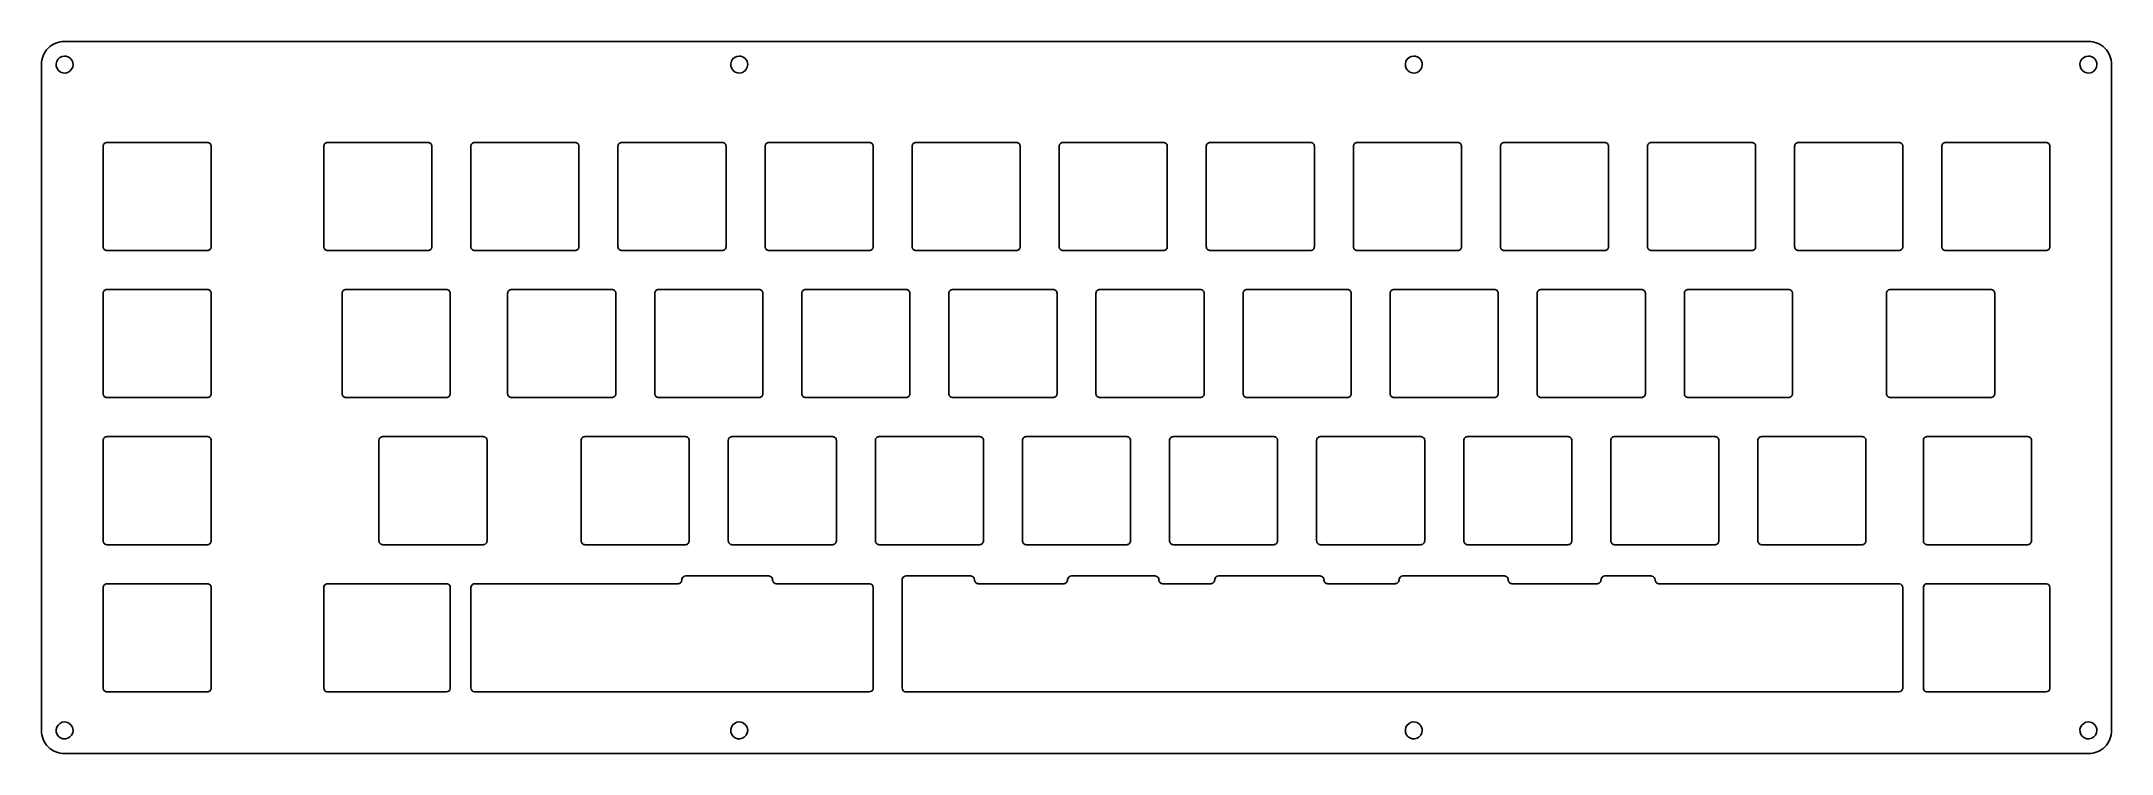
# Model space of a CAD drawing. Extents: x 0 to 760, y -262 to 0.
import ezdxf

# ---------------------------------------------------------------- set-up
doc = ezdxf.new("R2010")
doc.units = 0
doc.layers.get('0').update_dxf_attribs({"linetype": 'CONTINUOUS'})

msp = doc.modelspace()

# ---------------------------------------------------------------- linework, layer by layer
at = {"color": 7}
for points in [[(8.787402, -0.282475), (751.818898, -0.282475)], [(0.283465, -253.217908), (0.283465, -8.786412)], [(760.322835, -8.786412), (760.322835, -253.217908)], [(61.228346, -37.35964), (24.377953, -37.35964)], [(142.228346, -37.35964), (105.377953, -37.35964)], [(196.228346, -37.35964), (159.377953, -37.35964)], [(250.228346, -37.35964), (213.377953, -37.35964)], [(304.228346, -37.35964), (267.377953, -37.35964)], [(358.228346, -37.35964), (321.377953, -37.35964)], [(412.228346, -37.35964), (375.377953, -37.35964)], [(466.228346, -37.35964), (429.377953, -37.35964)], [(520.228346, -37.35964), (483.377953, -37.35964)], [(574.228346, -37.35964), (537.377953, -37.35964)], [(628.228346, -37.35964), (591.377953, -37.35964)], [(682.228346, -37.35964), (645.377953, -37.35964)], [(736.228346, -37.35964), (699.377953, -37.35964)], [(22.96063, -38.776963), (22.96063, -75.627356)], [(62.645669, -75.627356), (62.645669, -38.776963)], [(103.96063, -38.776963), (103.96063, -75.627356)], [(143.645669, -75.627356), (143.645669, -38.776963)], [(157.96063, -38.776963), (157.96063, -75.627356)], [(197.645669, -75.627356), (197.645669, -38.776963)], [(211.96063, -38.776963), (211.96063, -75.627356)], [(251.645669, -75.627356), (251.645669, -38.776963)], [(265.96063, -38.776963), (265.96063, -75.627356)], [(305.645669, -75.627356), (305.645669, -38.776963)], [(319.96063, -38.776963), (319.96063, -75.627356)], [(359.645669, -75.627356), (359.645669, -38.776963)], [(373.96063, -38.776963), (373.96063, -75.627356)], [(413.645669, -75.627356), (413.645669, -38.776963)], [(427.96063, -38.776963), (427.96063, -75.627356)], [(467.645669, -75.627356), (467.645669, -38.776963)], [(481.96063, -38.776963), (481.96063, -75.627356)], [(521.645669, -75.627356), (521.645669, -38.776963)], [(535.96063, -38.776963), (535.96063, -75.627356)], [(575.645669, -75.627356), (575.645669, -38.776963)], [(589.96063, -38.776963), (589.96063, -75.627356)], [(629.645669, -75.627356), (629.645669, -38.776963)], [(643.96063, -38.776963), (643.96063, -75.627356)], [(683.645669, -75.627356), (683.645669, -38.776963)], [(697.96063, -38.776963), (697.96063, -75.627356)], [(737.645669, -75.627356), (737.645669, -38.776963)], [(24.377953, -77.044679), (61.228346, -77.044679)], [(105.377953, -77.044679), (142.228346, -77.044679)], [(159.377953, -77.044679), (196.228346, -77.044679)], [(213.377953, -77.044679), (250.228346, -77.044679)], [(267.377953, -77.044679), (304.228346, -77.044679)], [(321.377953, -77.044679), (358.228346, -77.044679)], [(375.377953, -77.044679), (412.228346, -77.044679)], [(429.377953, -77.044679), (466.228346, -77.044679)], [(483.377953, -77.044679), (520.228346, -77.044679)], [(537.377953, -77.044679), (574.228346, -77.044679)], [(591.377953, -77.044679), (628.228346, -77.044679)], [(645.377953, -77.044679), (682.228346, -77.044679)], [(699.377953, -77.044679), (736.228346, -77.044679)], [(22.96063, -92.776963), (22.96063, -129.627356)], [(61.228346, -91.35964), (24.377953, -91.35964)], [(62.645669, -129.627356), (62.645669, -92.776963)], [(110.71063, -92.776963), (110.71063, -129.627356)], [(148.978346, -91.35964), (112.127953, -91.35964)], [(150.395669, -129.627356), (150.395669, -92.776963)], [(171.46063, -92.776963), (171.46063, -129.627356)], [(209.728346, -91.35964), (172.877953, -91.35964)], [(211.145669, -129.627356), (211.145669, -92.776963)], [(225.46063, -92.776963), (225.46063, -129.627356)], [(263.728346, -91.35964), (226.877953, -91.35964)], [(265.145669, -129.627356), (265.145669, -92.776963)], [(279.46063, -92.776963), (279.46063, -129.627356)], [(317.728346, -91.35964), (280.877953, -91.35964)], [(319.145669, -129.627356), (319.145669, -92.776963)], [(333.46063, -92.776963), (333.46063, -129.627356)], [(371.728346, -91.35964), (334.877953, -91.35964)], [(373.145669, -129.627356), (373.145669, -92.776963)], [(387.46063, -92.776963), (387.46063, -129.627356)], [(425.728346, -91.35964), (388.877953, -91.35964)], [(427.145669, -129.627356), (427.145669, -92.776963)], [(441.46063, -92.776963), (441.46063, -129.627356)], [(479.728346, -91.35964), (442.877953, -91.35964)], [(481.145669, -129.627356), (481.145669, -92.776963)], [(495.46063, -92.776963), (495.46063, -129.627356)], [(533.728346, -91.35964), (496.877953, -91.35964)], [(535.145669, -129.627356), (535.145669, -92.776963)], [(549.46063, -92.776963), (549.46063, -129.627356)], [(587.728346, -91.35964), (550.877953, -91.35964)], [(589.145669, -129.627356), (589.145669, -92.776963)], [(603.46063, -92.776963), (603.46063, -129.627356)], [(641.728346, -91.35964), (604.877953, -91.35964)], [(643.145669, -129.627356), (643.145669, -92.776963)], [(677.71063, -92.776963), (677.71063, -129.627356)], [(715.978346, -91.35964), (679.127953, -91.35964)], [(717.395669, -129.627356), (717.395669, -92.776963)], [(24.377953, -131.044679), (61.228346, -131.044679)], [(112.127953, -131.044679), (148.978346, -131.044679)], [(172.877953, -131.044679), (209.728346, -131.044679)], [(226.877953, -131.044679), (263.728346, -131.044679)], [(280.877953, -131.044679), (317.728346, -131.044679)], [(334.877953, -131.044679), (371.728346, -131.044679)], [(388.877953, -131.044679), (425.728346, -131.044679)], [(442.877953, -131.044679), (479.728346, -131.044679)], [(496.877953, -131.044679), (533.728346, -131.044679)], [(550.877953, -131.044679), (587.728346, -131.044679)], [(604.877953, -131.044679), (641.728346, -131.044679)], [(679.127953, -131.044679), (715.978346, -131.044679)], [(22.96063, -146.776963), (22.96063, -183.627356)], [(61.228346, -145.35964), (24.377953, -145.35964)], [(62.645669, -183.627356), (62.645669, -146.776963)], [(124.21063, -146.776963), (124.21063, -183.627356)], [(162.478346, -145.35964), (125.627953, -145.35964)], [(163.895669, -183.627356), (163.895669, -146.776963)], [(198.46063, -146.776963), (198.46063, -183.627356)], [(236.728346, -145.35964), (199.877953, -145.35964)], [(238.145669, -183.627356), (238.145669, -146.776963)], [(252.46063, -146.776963), (252.46063, -183.627356)], [(290.728346, -145.35964), (253.877953, -145.35964)], [(292.145669, -183.627356), (292.145669, -146.776963)], [(306.46063, -146.776963), (306.46063, -183.627356)], [(344.728346, -145.35964), (307.877953, -145.35964)], [(346.145669, -183.627356), (346.145669, -146.776963)], [(360.46063, -146.776963), (360.46063, -183.627356)], [(398.728346, -145.35964), (361.877953, -145.35964)], [(400.145669, -183.627356), (400.145669, -146.776963)], [(414.46063, -146.776963), (414.46063, -183.627356)], [(452.728346, -145.35964), (415.877953, -145.35964)], [(454.145669, -183.627356), (454.145669, -146.776963)], [(468.46063, -146.776963), (468.46063, -183.627356)], [(506.728346, -145.35964), (469.877953, -145.35964)], [(508.145669, -183.627356), (508.145669, -146.776963)], [(522.46063, -146.776963), (522.46063, -183.627356)], [(560.728346, -145.35964), (523.877953, -145.35964)], [(562.145669, -183.627356), (562.145669, -146.776963)], [(576.46063, -146.776963), (576.46063, -183.627356)], [(614.728346, -145.35964), (577.877953, -145.35964)], [(616.145669, -183.627356), (616.145669, -146.776963)], [(630.46063, -146.776963), (630.46063, -183.627356)], [(668.728346, -145.35964), (631.877953, -145.35964)], [(670.145669, -183.627356), (670.145669, -146.776963)], [(691.21063, -146.776963), (691.21063, -183.627356)], [(729.478346, -145.35964), (692.627953, -145.35964)], [(730.895669, -183.627356), (730.895669, -146.776963)], [(24.377953, -185.044679), (61.228346, -185.044679)], [(125.627953, -185.044679), (162.478346, -185.044679)], [(199.877953, -185.044679), (236.728346, -185.044679)], [(253.877953, -185.044679), (290.728346, -185.044679)], [(307.877953, -185.044679), (344.728346, -185.044679)], [(361.877953, -185.044679), (398.728346, -185.044679)], [(415.877953, -185.044679), (452.728346, -185.044679)], [(469.877953, -185.044679), (506.728346, -185.044679)], [(523.877953, -185.044679), (560.728346, -185.044679)], [(577.877953, -185.044679), (614.728346, -185.044679)], [(631.877953, -185.044679), (668.728346, -185.044679)], [(692.627953, -185.044679), (729.478346, -185.044679)], [(235.564098, -197.263913), (235.420098, -197.681513)], [(235.808898, -196.939913), (235.564098, -197.263913)], [(235.960098, -196.803113), (235.808898, -196.939913)], [(236.327298, -196.608713), (235.960098, -196.803113)], [(236.816898, -196.522313), (236.327298, -196.608713)], [(267.301709, -196.522313), (236.816898, -196.522313)], [(267.553709, -196.543913), (267.301709, -196.522313)], [(267.978509, -196.687913), (267.553709, -196.543913)], [(268.302509, -196.939913), (267.978509, -196.687913)], [(268.432109, -197.083913), (268.302509, -196.939913)], [(268.633709, -197.451113), (268.432109, -197.083913)], [(268.720109, -197.940713), (268.633709, -197.451113)], [(316.456123, -197.263913), (316.312123, -197.681513)], [(316.700923, -196.939913), (316.456123, -197.263913)], [(316.852123, -196.803113), (316.700923, -196.939913)], [(317.219323, -196.608713), (316.852123, -196.803113)], [(317.708923, -196.522313), (317.219323, -196.608713)], [(341.461732, -196.522313), (317.708923, -196.522313)], [(341.713732, -196.543913), (341.461732, -196.522313)], [(342.138532, -196.687913), (341.713732, -196.543913)], [(342.462532, -196.939913), (342.138532, -196.687913)], [(342.592132, -197.083913), (342.462532, -196.939913)], [(342.793732, -197.451113), (342.592132, -197.083913)], [(342.880132, -197.940713), (342.793732, -197.451113)], [(377.209743, -197.263913), (377.058543, -197.681513)], [(377.454543, -196.939913), (377.209743, -197.263913)], [(377.605743, -196.803113), (377.454543, -196.939913)], [(377.972943, -196.608713), (377.605743, -196.803113)], [(378.455343, -196.522313), (377.972943, -196.608713)], [(409.141752, -196.522313), (378.455343, -196.522313)], [(409.393752, -196.543913), (409.141752, -196.522313)], [(409.818552, -196.687913), (409.393752, -196.543913)], [(410.142552, -196.939913), (409.818552, -196.687913)], [(410.272152, -197.083913), (410.142552, -196.939913)], [(410.473752, -197.451113), (410.272152, -197.083913)], [(410.560152, -197.940713), (410.473752, -197.451113)], [(431.209757, -197.263913), (431.058557, -197.681513)], [(431.454557, -196.939913), (431.209757, -197.263913)], [(431.605757, -196.803113), (431.454557, -196.939913)], [(431.97296, -196.608713), (431.605757, -196.803113)], [(432.45536, -196.522313), (431.97296, -196.608713)], [(469.715372, -196.522313), (432.45536, -196.522313)], [(469.967372, -196.543913), (469.715372, -196.522313)], [(470.384972, -196.687913), (469.967372, -196.543913)], [(470.716172, -196.939913), (470.384972, -196.687913)], [(470.845772, -197.083913), (470.716172, -196.939913)], [(471.047372, -197.451113), (470.845772, -197.083913)], [(471.133772, -197.940713), (471.047372, -197.451113)], [(498.88978, -197.263913), (498.73858, -197.681513)], [(499.13458, -196.939913), (498.88978, -197.263913)], [(499.28578, -196.803113), (499.13458, -196.939913)], [(499.65298, -196.608713), (499.28578, -196.803113)], [(500.13538, -196.522313), (499.65298, -196.608713)], [(537.395391, -196.522313), (500.13538, -196.522313)], [(537.647391, -196.543913), (537.395391, -196.522313)], [(538.064991, -196.687913), (537.647391, -196.543913)], [(538.396191, -196.939913), (538.064991, -196.687913)], [(538.525791, -197.083913), (538.396191, -196.939913)], [(538.727391, -197.451113), (538.525791, -197.083913)], [(538.813791, -197.940713), (538.727391, -197.451113)], [(573.049803, -197.263913), (572.898603, -197.681513)], [(573.294603, -196.939913), (573.049803, -197.263913)], [(573.445803, -196.803113), (573.294603, -196.939913)], [(573.813003, -196.608713), (573.445803, -196.803113)], [(574.295403, -196.522313), (573.813003, -196.608713)], [(591.301809, -196.522313), (574.295403, -196.522313)], [(591.553809, -196.543913), (591.301809, -196.522313)], [(591.978609, -196.687913), (591.553809, -196.543913)], [(592.302609, -196.939913), (591.978609, -196.687913)], [(592.432209, -197.083913), (592.302609, -196.939913)], [(592.633809, -197.451113), (592.432209, -197.083913)], [(592.720209, -197.940713), (592.633809, -197.451113)], [(22.96063, -200.776963), (22.96063, -237.627356)], [(61.228346, -199.35964), (24.377953, -199.35964)], [(62.645669, -237.627356), (62.645669, -200.776963)], [(103.976858, -200.518316), (103.955258, -200.770316)], [(103.955258, -200.770316), (103.955258, -237.627127)], [(104.128058, -200.100713), (103.976858, -200.518316)], [(104.372858, -199.769513), (104.128058, -200.100713)], [(104.524058, -199.639913), (104.372858, -199.769513)], [(104.891258, -199.438313), (104.524058, -199.639913)], [(105.373658, -199.359113), (104.891258, -199.438313)], [(148.976872, -199.359113), (105.373658, -199.359113)], [(149.221672, -199.380713), (148.976872, -199.359113)], [(149.646472, -199.524713), (149.221672, -199.380713)], [(149.977672, -199.769513), (149.646472, -199.524713)], [(150.107272, -199.920713), (149.977672, -199.769513)], [(150.308872, -200.287916), (150.107272, -199.920713)], [(150.395272, -200.770316), (150.308872, -200.287916)], [(150.395272, -237.627127), (150.395272, -200.770316)], [(157.976875, -200.518316), (157.955275, -200.770316)], [(157.955275, -200.770316), (157.955275, -237.627127)], [(158.128075, -200.100713), (157.976875, -200.518316)], [(158.372875, -199.769513), (158.128075, -200.100713)], [(158.524075, -199.639913), (158.372875, -199.769513)], [(158.891275, -199.438313), (158.524075, -199.639913)], [(159.373675, -199.359113), (158.891275, -199.438313)], [(233.981175, -199.359113), (159.373675, -199.359113)], [(235.420098, -197.681513), (235.398498, -197.940713)], [(304.223321, -199.359113), (270.137432, -199.359113)], [(304.475321, -199.380713), (304.223321, -199.359113)], [(304.900121, -199.524713), (304.475321, -199.380713)], [(305.224121, -199.769513), (304.900121, -199.524713)], [(305.353721, -199.920713), (305.224121, -199.769513)], [(305.555321, -200.287916), (305.353721, -199.920713)], [(305.641721, -200.770316), (305.555321, -200.287916)], [(305.641721, -237.627127), (305.641721, -200.770316)], [(316.312123, -197.681513), (316.290523, -197.940713)], [(316.290523, -197.940713), (316.290523, -237.627127)], [(375.61962, -199.359113), (344.297455, -199.359113)], [(377.058543, -197.681513), (377.036943, -197.940713)], [(429.619635, -199.359113), (411.977475, -199.359113)], [(431.058557, -197.681513), (431.036957, -197.940713)], [(497.299657, -199.359113), (472.551094, -199.359113)], [(498.73858, -197.681513), (498.71698, -197.940713)], [(571.45968, -199.359113), (540.231114, -199.359113)], [(572.898603, -197.681513), (572.877003, -197.940713)], [(682.223437, -199.359113), (594.137531, -199.359113)], [(682.475437, -199.380713), (682.223437, -199.359113)], [(682.900237, -199.524713), (682.475437, -199.380713)], [(683.224237, -199.769513), (682.900237, -199.524713)], [(683.353837, -199.920713), (683.224237, -199.769513)], [(683.555437, -200.287916), (683.353837, -199.920713)], [(683.641837, -200.770316), (683.555437, -200.287916)], [(683.641837, -237.627127), (683.641837, -200.770316)], [(691.23064, -200.518316), (691.20904, -200.770316)], [(691.20904, -200.770316), (691.20904, -237.627127)], [(691.37464, -200.100713), (691.23064, -200.518316)], [(691.61944, -199.769513), (691.37464, -200.100713)], [(691.77064, -199.639913), (691.61944, -199.769513)], [(692.14504, -199.438313), (691.77064, -199.639913)], [(692.62744, -199.359113), (692.14504, -199.438313)], [(736.223451, -199.359113), (692.62744, -199.359113)], [(736.475451, -199.380713), (736.223451, -199.359113)], [(736.900254, -199.524713), (736.475451, -199.380713)], [(737.224254, -199.769513), (736.900254, -199.524713)], [(737.353854, -199.920713), (737.224254, -199.769513)], [(737.555454, -200.287916), (737.353854, -199.920713)], [(737.641854, -200.770316), (737.555454, -200.287916)], [(737.641854, -237.627127), (737.641854, -200.770316)], [(24.377953, -239.044679), (61.228346, -239.044679)], [(103.955258, -237.627127), (104.048858, -238.116727)], [(104.048858, -238.116727), (104.250458, -238.483927)], [(104.250458, -238.483927), (104.372858, -238.627927)], [(104.372858, -238.627927), (104.696858, -238.872727)], [(104.696858, -238.872727), (105.121658, -239.016727)], [(105.121658, -239.016727), (105.373658, -239.038327)], [(105.373658, -239.038327), (148.976872, -239.038327)], [(148.976872, -239.038327), (149.459272, -238.959127)], [(149.459272, -238.959127), (149.826472, -238.757527)], [(149.826472, -238.757527), (149.977672, -238.627927)], [(149.977672, -238.627927), (150.222472, -238.303927)], [(150.222472, -238.303927), (150.366472, -237.879127)], [(150.366472, -237.879127), (150.395272, -237.627127)], [(157.955275, -237.627127), (158.048875, -238.116727)], [(158.048875, -238.116727), (158.250475, -238.483927)], [(158.250475, -238.483927), (158.372875, -238.627927)], [(158.372875, -238.627927), (158.696875, -238.872727)], [(158.696875, -238.872727), (159.121675, -239.016727)], [(159.121675, -239.016727), (159.373675, -239.038327)], [(159.373675, -239.038327), (304.223321, -239.038327)], [(304.223321, -239.038327), (304.705721, -238.959127)], [(304.705721, -238.959127), (305.080121, -238.757527)], [(305.080121, -238.757527), (305.224121, -238.627927)], [(305.224121, -238.627927), (305.468921, -238.303927)], [(305.468921, -238.303927), (305.620121, -237.879127)], [(305.620121, -237.879127), (305.641721, -237.627127)], [(316.290523, -237.627127), (316.376923, -238.116727)], [(316.376923, -238.116727), (316.578523, -238.483927)], [(316.578523, -238.483927), (316.700923, -238.627927)], [(316.700923, -238.627927), (317.032123, -238.872727)], [(317.032123, -238.872727), (317.449723, -239.016727)], [(317.449723, -239.016727), (317.708923, -239.038327)], [(317.708923, -239.038327), (682.223437, -239.038327)], [(682.223437, -239.038327), (682.705837, -238.959127)], [(682.705837, -238.959127), (683.080237, -238.757527)], [(683.080237, -238.757527), (683.224237, -238.627927)], [(683.224237, -238.627927), (683.469037, -238.303927)], [(683.469037, -238.303927), (683.620237, -237.879127)], [(683.620237, -237.879127), (683.641837, -237.627127)], [(691.20904, -237.627127), (691.29544, -238.116727)], [(691.29544, -238.116727), (691.49704, -238.483927)], [(691.49704, -238.483927), (691.61944, -238.627927)], [(691.61944, -238.627927), (691.95064, -238.872727)], [(691.95064, -238.872727), (692.36824, -239.016727)], [(692.36824, -239.016727), (692.62744, -239.038327)], [(692.62744, -239.038327), (736.223451, -239.038327)], [(736.223451, -239.038327), (736.705854, -238.959127)], [(736.705854, -238.959127), (737.080254, -238.757527)], [(737.080254, -238.757527), (737.224254, -238.627927)], [(737.224254, -238.627927), (737.469054, -238.303927)], [(737.469054, -238.303927), (737.620254, -237.879127)], [(737.620254, -237.879127), (737.641854, -237.627127)], [(751.818898, -261.721845), (8.787402, -261.721845)]]:
    msp.add_lwpolyline(points, dxfattribs=at)
for points in [[(8.787402, -5.668301)], [(256.464567, -5.668301)], [(504.141732, -5.668301)], [(751.818898, -5.668301)], [(8.787402, -250.099797)], [(256.464567, -250.099797)], [(504.141732, -250.099797)], [(751.818898, -250.099797)]]:
    msp.add_lwpolyline(points, close=True, dxfattribs=at)
for points in [[(2.77421, -2.77322), (1.179413, -4.368018), (0.283465, -6.531027), (0.283465, -8.786412)], [(8.787402, -0.282475), (6.532017, -0.282475), (4.369008, -1.178423), (2.77421, -2.77322)], [(5.906643, -7.593162), (5.424019, -8.75832), (5.690791, -10.099475), (6.582565, -10.991248)], [(8.787402, -5.668301), (7.526244, -5.668301), (6.389268, -6.428005), (5.906643, -7.593162)], [(10.992238, -6.581575), (10.407479, -5.996816), (9.614376, -5.668301), (8.787402, -5.668301)], [(11.905512, -8.786412), (11.905512, -7.959437), (11.576998, -7.166334), (10.992238, -6.581575)], [(253.583809, -7.593162), (253.101184, -8.75832), (253.367957, -10.099475), (254.25973, -10.991248)], [(256.464567, -5.668301), (255.203409, -5.668301), (254.066433, -6.428005), (253.583809, -7.593162)], [(258.669404, -6.581575), (258.084645, -5.996816), (257.291541, -5.668301), (256.464567, -5.668301)], [(259.582677, -8.786412), (259.582677, -7.959437), (259.254163, -7.166334), (258.669404, -6.581575)], [(501.260974, -7.593162), (500.77835, -8.75832), (501.045122, -10.099475), (501.936895, -10.991248)], [(504.141732, -5.668301), (502.880574, -5.668301), (501.743598, -6.428005), (501.260974, -7.593162)], [(507.259843, -8.786412), (507.259843, -7.064327), (505.863817, -5.668301), (504.141732, -5.668301)], [(748.938139, -7.593162), (748.455515, -8.75832), (748.722287, -10.099475), (749.614061, -10.991248)], [(751.818898, -5.668301), (750.55774, -5.668301), (749.420764, -6.428005), (748.938139, -7.593162)], [(757.832089, -2.77322), (756.237292, -1.178423), (754.074282, -0.282475), (751.818898, -0.282475)], [(754.937008, -8.786412), (754.937008, -7.064327), (753.540982, -5.668301), (751.818898, -5.668301)], [(760.322835, -8.786412), (760.322835, -6.531027), (759.426887, -4.368018), (757.832089, -2.77322)], [(6.582565, -10.991248), (7.474338, -11.883022), (8.815493, -12.149794), (9.980651, -11.66717)], [(9.980651, -11.66717), (11.145809, -11.184546), (11.905512, -10.047569), (11.905512, -8.786412)], [(254.25973, -10.991248), (255.151503, -11.883022), (256.492658, -12.149794), (257.657816, -11.66717)], [(257.657816, -11.66717), (258.822974, -11.184546), (259.582677, -10.047569), (259.582677, -8.786412)], [(501.936895, -10.991248), (502.828669, -11.883022), (504.169823, -12.149794), (505.334981, -11.66717)], [(505.334981, -11.66717), (506.500139, -11.184546), (507.259843, -10.047569), (507.259843, -8.786412)], [(749.614061, -10.991248), (750.505834, -11.883022), (751.846989, -12.149794), (753.012147, -11.66717)], [(753.012147, -11.66717), (754.177305, -11.184546), (754.937008, -10.047569), (754.937008, -8.786412)], [(23.375754, -37.774764), (23.109955, -38.040564), (22.96063, -38.401065), (22.96063, -38.776963)], [(24.377953, -37.35964), (24.002055, -37.35964), (23.641554, -37.508965), (23.375754, -37.774764)], [(62.230545, -37.774764), (61.964745, -37.508965), (61.604244, -37.35964), (61.228346, -37.35964)], [(62.645669, -38.776963), (62.645669, -38.401065), (62.496345, -38.040564), (62.230545, -37.774764)], [(104.375754, -37.774764), (104.109955, -38.040564), (103.96063, -38.401065), (103.96063, -38.776963)], [(105.377953, -37.35964), (105.002055, -37.35964), (104.641554, -37.508965), (104.375754, -37.774764)], [(143.230545, -37.774764), (142.964745, -37.508965), (142.604244, -37.35964), (142.228346, -37.35964)], [(143.645669, -38.776963), (143.645669, -38.401065), (143.496345, -38.040564), (143.230545, -37.774764)], [(158.375754, -37.774764), (158.109955, -38.040564), (157.96063, -38.401065), (157.96063, -38.776963)], [(159.377953, -37.35964), (159.002055, -37.35964), (158.641554, -37.508965), (158.375754, -37.774764)], [(197.230545, -37.774764), (196.964745, -37.508965), (196.604244, -37.35964), (196.228346, -37.35964)], [(197.645669, -38.776963), (197.645669, -38.401065), (197.496345, -38.040564), (197.230545, -37.774764)], [(212.375754, -37.774764), (212.109955, -38.040564), (211.96063, -38.401065), (211.96063, -38.776963)], [(213.377953, -37.35964), (213.002055, -37.35964), (212.641554, -37.508965), (212.375754, -37.774764)], [(251.230545, -37.774764), (250.964745, -37.508965), (250.604244, -37.35964), (250.228346, -37.35964)], [(251.645669, -38.776963), (251.645669, -38.401065), (251.496345, -38.040564), (251.230545, -37.774764)], [(266.375754, -37.774764), (266.109955, -38.040564), (265.96063, -38.401065), (265.96063, -38.776963)], [(267.377953, -37.35964), (267.002055, -37.35964), (266.641554, -37.508965), (266.375754, -37.774764)], [(305.230545, -37.774764), (304.964745, -37.508965), (304.604244, -37.35964), (304.228346, -37.35964)], [(305.645669, -38.776963), (305.645669, -38.401065), (305.496345, -38.040564), (305.230545, -37.774764)], [(320.375754, -37.774764), (320.109955, -38.040564), (319.96063, -38.401065), (319.96063, -38.776963)], [(321.377953, -37.35964), (321.002055, -37.35964), (320.641554, -37.508965), (320.375754, -37.774764)], [(359.230545, -37.774764), (358.964745, -37.508965), (358.604244, -37.35964), (358.228346, -37.35964)], [(359.645669, -38.776963), (359.645669, -38.401065), (359.496345, -38.040564), (359.230545, -37.774764)], [(374.375754, -37.774764), (374.109955, -38.040564), (373.96063, -38.401065), (373.96063, -38.776963)], [(375.377953, -37.35964), (375.002055, -37.35964), (374.641554, -37.508965), (374.375754, -37.774764)], [(413.230545, -37.774764), (412.964745, -37.508965), (412.604244, -37.35964), (412.228346, -37.35964)], [(413.645669, -38.776963), (413.645669, -38.401065), (413.496345, -38.040564), (413.230545, -37.774764)], [(428.375754, -37.774764), (428.109955, -38.040564), (427.96063, -38.401065), (427.96063, -38.776963)], [(429.377953, -37.35964), (429.002055, -37.35964), (428.641554, -37.508965), (428.375754, -37.774764)], [(467.230545, -37.774764), (466.964745, -37.508965), (466.604244, -37.35964), (466.228346, -37.35964)], [(467.645669, -38.776963), (467.645669, -38.401065), (467.496345, -38.040564), (467.230545, -37.774764)], [(482.375754, -37.774764), (482.109955, -38.040564), (481.96063, -38.401065), (481.96063, -38.776963)], [(483.377953, -37.35964), (483.002055, -37.35964), (482.641554, -37.508965), (482.375754, -37.774764)], [(521.230545, -37.774764), (520.964745, -37.508965), (520.604244, -37.35964), (520.228346, -37.35964)], [(521.645669, -38.776963), (521.645669, -38.401065), (521.496345, -38.040564), (521.230545, -37.774764)], [(536.375754, -37.774764), (536.109955, -38.040564), (535.96063, -38.401065), (535.96063, -38.776963)], [(537.377953, -37.35964), (537.002055, -37.35964), (536.641554, -37.508965), (536.375754, -37.774764)], [(575.230545, -37.774764), (574.964745, -37.508965), (574.604244, -37.35964), (574.228346, -37.35964)], [(575.645669, -38.776963), (575.645669, -38.401065), (575.496345, -38.040564), (575.230545, -37.774764)], [(590.375754, -37.774764), (590.109955, -38.040564), (589.96063, -38.401065), (589.96063, -38.776963)], [(591.377953, -37.35964), (591.002055, -37.35964), (590.641554, -37.508965), (590.375754, -37.774764)], [(629.230545, -37.774764), (628.964745, -37.508965), (628.604244, -37.35964), (628.228346, -37.35964)], [(629.645669, -38.776963), (629.645669, -38.401065), (629.496345, -38.040564), (629.230545, -37.774764)], [(644.375754, -37.774764), (644.109955, -38.040564), (643.96063, -38.401065), (643.96063, -38.776963)], [(645.377953, -37.35964), (645.002055, -37.35964), (644.641554, -37.508965), (644.375754, -37.774764)], [(683.230545, -37.774764), (682.964745, -37.508965), (682.604244, -37.35964), (682.228346, -37.35964)], [(683.645669, -38.776963), (683.645669, -38.401065), (683.496345, -38.040564), (683.230545, -37.774764)], [(698.375754, -37.774764), (698.109955, -38.040564), (697.96063, -38.401065), (697.96063, -38.776963)], [(699.377953, -37.35964), (699.002055, -37.35964), (698.641554, -37.508965), (698.375754, -37.774764)], [(737.230545, -37.774764), (736.964745, -37.508965), (736.604244, -37.35964), (736.228346, -37.35964)], [(737.645669, -38.776963), (737.645669, -38.401065), (737.496345, -38.040564), (737.230545, -37.774764)], [(22.96063, -75.627356), (22.96063, -76.003254), (23.109955, -76.363755), (23.375754, -76.629555)], [(62.230545, -76.629555), (62.496345, -76.363755), (62.645669, -76.003254), (62.645669, -75.627356)], [(103.96063, -75.627356), (103.96063, -76.003254), (104.109955, -76.363755), (104.375754, -76.629555)], [(143.230545, -76.629555), (143.496345, -76.363755), (143.645669, -76.003254), (143.645669, -75.627356)], [(157.96063, -75.627356), (157.96063, -76.003254), (158.109955, -76.363755), (158.375754, -76.629555)], [(197.230545, -76.629555), (197.496345, -76.363755), (197.645669, -76.003254), (197.645669, -75.627356)], [(211.96063, -75.627356), (211.96063, -76.003254), (212.109955, -76.363755), (212.375754, -76.629555)], [(251.230545, -76.629555), (251.496345, -76.363755), (251.645669, -76.003254), (251.645669, -75.627356)], [(265.96063, -75.627356), (265.96063, -76.003254), (266.109955, -76.363755), (266.375754, -76.629555)], [(305.230545, -76.629555), (305.496345, -76.363755), (305.645669, -76.003254), (305.645669, -75.627356)], [(319.96063, -75.627356), (319.96063, -76.003254), (320.109955, -76.363755), (320.375754, -76.629555)], [(359.230545, -76.629555), (359.496345, -76.363755), (359.645669, -76.003254), (359.645669, -75.627356)], [(373.96063, -75.627356), (373.96063, -76.003254), (374.109955, -76.363755), (374.375754, -76.629555)], [(413.230545, -76.629555), (413.496345, -76.363755), (413.645669, -76.003254), (413.645669, -75.627356)], [(427.96063, -75.627356), (427.96063, -76.003254), (428.109955, -76.363755), (428.375754, -76.629555)], [(467.230545, -76.629555), (467.496345, -76.363755), (467.645669, -76.003254), (467.645669, -75.627356)], [(481.96063, -75.627356), (481.96063, -76.003254), (482.109955, -76.363755), (482.375754, -76.629555)], [(521.230545, -76.629555), (521.496345, -76.363755), (521.645669, -76.003254), (521.645669, -75.627356)], [(535.96063, -75.627356), (535.96063, -76.003254), (536.109955, -76.363755), (536.375754, -76.629555)], [(575.230545, -76.629555), (575.496345, -76.363755), (575.645669, -76.003254), (575.645669, -75.627356)], [(589.96063, -75.627356), (589.96063, -76.003254), (590.109955, -76.363755), (590.375754, -76.629555)], [(629.230545, -76.629555), (629.496345, -76.363755), (629.645669, -76.003254), (629.645669, -75.627356)], [(643.96063, -75.627356), (643.96063, -76.003254), (644.109955, -76.363755), (644.375754, -76.629555)], [(683.230545, -76.629555), (683.496345, -76.363755), (683.645669, -76.003254), (683.645669, -75.627356)], [(697.96063, -75.627356), (697.96063, -76.003254), (698.109955, -76.363755), (698.375754, -76.629555)], [(737.230545, -76.629555), (737.496345, -76.363755), (737.645669, -76.003254), (737.645669, -75.627356)], [(23.375754, -76.629555), (23.641554, -76.895355), (24.002055, -77.044679), (24.377953, -77.044679)], [(61.228346, -77.044679), (61.604244, -77.044679), (61.964745, -76.895355), (62.230545, -76.629555)], [(104.375754, -76.629555), (104.641554, -76.895355), (105.002055, -77.044679), (105.377953, -77.044679)], [(142.228346, -77.044679), (142.604244, -77.044679), (142.964745, -76.895355), (143.230545, -76.629555)], [(158.375754, -76.629555), (158.641554, -76.895355), (159.002055, -77.044679), (159.377953, -77.044679)], [(196.228346, -77.044679), (196.604244, -77.044679), (196.964745, -76.895355), (197.230545, -76.629555)], [(212.375754, -76.629555), (212.641554, -76.895355), (213.002055, -77.044679), (213.377953, -77.044679)], [(250.228346, -77.044679), (250.604244, -77.044679), (250.964745, -76.895355), (251.230545, -76.629555)], [(266.375754, -76.629555), (266.641554, -76.895355), (267.002055, -77.044679), (267.377953, -77.044679)], [(304.228346, -77.044679), (304.604244, -77.044679), (304.964745, -76.895355), (305.230545, -76.629555)], [(320.375754, -76.629555), (320.641554, -76.895355), (321.002055, -77.044679), (321.377953, -77.044679)], [(358.228346, -77.044679), (358.604244, -77.044679), (358.964745, -76.895355), (359.230545, -76.629555)], [(374.375754, -76.629555), (374.641554, -76.895355), (375.002055, -77.044679), (375.377953, -77.044679)], [(412.228346, -77.044679), (412.604244, -77.044679), (412.964745, -76.895355), (413.230545, -76.629555)], [(428.375754, -76.629555), (428.641554, -76.895355), (429.002055, -77.044679), (429.377953, -77.044679)], [(466.228346, -77.044679), (466.604244, -77.044679), (466.964745, -76.895355), (467.230545, -76.629555)], [(482.375754, -76.629555), (482.641554, -76.895355), (483.002055, -77.044679), (483.377953, -77.044679)], [(520.228346, -77.044679), (520.604244, -77.044679), (520.964745, -76.895355), (521.230545, -76.629555)], [(536.375754, -76.629555), (536.641554, -76.895355), (537.002055, -77.044679), (537.377953, -77.044679)], [(574.228346, -77.044679), (574.604244, -77.044679), (574.964745, -76.895355), (575.230545, -76.629555)], [(590.375754, -76.629555), (590.641554, -76.895355), (591.002055, -77.044679), (591.377953, -77.044679)], [(628.228346, -77.044679), (628.604244, -77.044679), (628.964745, -76.895355), (629.230545, -76.629555)], [(644.375754, -76.629555), (644.641554, -76.895355), (645.002055, -77.044679), (645.377953, -77.044679)], [(682.228346, -77.044679), (682.604244, -77.044679), (682.964745, -76.895355), (683.230545, -76.629555)], [(698.375754, -76.629555), (698.641554, -76.895355), (699.002055, -77.044679), (699.377953, -77.044679)], [(736.228346, -77.044679), (736.604244, -77.044679), (736.964745, -76.895355), (737.230545, -76.629555)], [(23.375754, -91.774764), (23.109955, -92.040564), (22.96063, -92.401065), (22.96063, -92.776963)], [(24.377953, -91.35964), (24.002055, -91.35964), (23.641554, -91.508965), (23.375754, -91.774764)], [(62.230545, -91.774764), (61.964745, -91.508965), (61.604244, -91.35964), (61.228346, -91.35964)], [(62.645669, -92.776963), (62.645669, -92.401065), (62.496345, -92.040564), (62.230545, -91.774764)], [(111.125754, -91.774764), (110.859955, -92.040564), (110.71063, -92.401065), (110.71063, -92.776963)], [(112.127953, -91.35964), (111.752055, -91.35964), (111.391554, -91.508965), (111.125754, -91.774764)], [(149.980545, -91.774764), (149.714745, -91.508965), (149.354244, -91.35964), (148.978346, -91.35964)], [(150.395669, -92.776963), (150.395669, -92.401065), (150.246345, -92.040564), (149.980545, -91.774764)], [(171.875754, -91.774764), (171.609955, -92.040564), (171.46063, -92.401065), (171.46063, -92.776963)], [(172.877953, -91.35964), (172.502055, -91.35964), (172.141554, -91.508965), (171.875754, -91.774764)], [(210.730545, -91.774764), (210.464745, -91.508965), (210.104244, -91.35964), (209.728346, -91.35964)], [(211.145669, -92.776963), (211.145669, -92.401065), (210.996345, -92.040564), (210.730545, -91.774764)], [(225.875754, -91.774764), (225.609955, -92.040564), (225.46063, -92.401065), (225.46063, -92.776963)], [(226.877953, -91.35964), (226.502055, -91.35964), (226.141554, -91.508965), (225.875754, -91.774764)], [(264.730545, -91.774764), (264.464745, -91.508965), (264.104244, -91.35964), (263.728346, -91.35964)], [(265.145669, -92.776963), (265.145669, -92.401065), (264.996345, -92.040564), (264.730545, -91.774764)], [(279.875754, -91.774764), (279.609955, -92.040564), (279.46063, -92.401065), (279.46063, -92.776963)], [(280.877953, -91.35964), (280.502055, -91.35964), (280.141554, -91.508965), (279.875754, -91.774764)], [(318.730545, -91.774764), (318.464745, -91.508965), (318.104244, -91.35964), (317.728346, -91.35964)], [(319.145669, -92.776963), (319.145669, -92.401065), (318.996345, -92.040564), (318.730545, -91.774764)], [(333.875754, -91.774764), (333.609955, -92.040564), (333.46063, -92.401065), (333.46063, -92.776963)], [(334.877953, -91.35964), (334.502055, -91.35964), (334.141554, -91.508965), (333.875754, -91.774764)], [(372.730545, -91.774764), (372.464745, -91.508965), (372.104244, -91.35964), (371.728346, -91.35964)], [(373.145669, -92.776963), (373.145669, -92.401065), (372.996345, -92.040564), (372.730545, -91.774764)], [(387.875754, -91.774764), (387.609955, -92.040564), (387.46063, -92.401065), (387.46063, -92.776963)], [(388.877953, -91.35964), (388.502055, -91.35964), (388.141554, -91.508965), (387.875754, -91.774764)], [(426.730545, -91.774764), (426.464745, -91.508965), (426.104244, -91.35964), (425.728346, -91.35964)], [(427.145669, -92.776963), (427.145669, -92.401065), (426.996345, -92.040564), (426.730545, -91.774764)], [(441.875754, -91.774764), (441.609955, -92.040564), (441.46063, -92.401065), (441.46063, -92.776963)], [(442.877953, -91.35964), (442.502055, -91.35964), (442.141554, -91.508965), (441.875754, -91.774764)], [(480.730545, -91.774764), (480.464745, -91.508965), (480.104244, -91.35964), (479.728346, -91.35964)], [(481.145669, -92.776963), (481.145669, -92.401065), (480.996345, -92.040564), (480.730545, -91.774764)], [(495.875754, -91.774764), (495.609955, -92.040564), (495.46063, -92.401065), (495.46063, -92.776963)], [(496.877953, -91.35964), (496.502055, -91.35964), (496.141554, -91.508965), (495.875754, -91.774764)], [(534.730545, -91.774764), (534.464745, -91.508965), (534.104244, -91.35964), (533.728346, -91.35964)], [(535.145669, -92.776963), (535.145669, -92.401065), (534.996345, -92.040564), (534.730545, -91.774764)], [(549.875754, -91.774764), (549.609955, -92.040564), (549.46063, -92.401065), (549.46063, -92.776963)], [(550.877953, -91.35964), (550.502055, -91.35964), (550.141554, -91.508965), (549.875754, -91.774764)], [(588.730545, -91.774764), (588.464745, -91.508965), (588.104244, -91.35964), (587.728346, -91.35964)], [(589.145669, -92.776963), (589.145669, -92.401065), (588.996345, -92.040564), (588.730545, -91.774764)], [(603.875754, -91.774764), (603.609955, -92.040564), (603.46063, -92.401065), (603.46063, -92.776963)], [(604.877953, -91.35964), (604.502055, -91.35964), (604.141554, -91.508965), (603.875754, -91.774764)], [(642.730545, -91.774764), (642.464745, -91.508965), (642.104244, -91.35964), (641.728346, -91.35964)], [(643.145669, -92.776963), (643.145669, -92.401065), (642.996345, -92.040564), (642.730545, -91.774764)], [(678.125754, -91.774764), (677.859955, -92.040564), (677.71063, -92.401065), (677.71063, -92.776963)], [(679.127953, -91.35964), (678.752055, -91.35964), (678.391554, -91.508965), (678.125754, -91.774764)], [(716.980545, -91.774764), (716.714745, -91.508965), (716.354244, -91.35964), (715.978346, -91.35964)], [(717.395669, -92.776963), (717.395669, -92.401065), (717.246345, -92.040564), (716.980545, -91.774764)], [(22.96063, -129.627356), (22.96063, -130.003254), (23.109955, -130.363755), (23.375754, -130.629555)], [(23.375754, -130.629555), (23.641554, -130.895355), (24.002055, -131.044679), (24.377953, -131.044679)], [(61.228346, -131.044679), (61.604244, -131.044679), (61.964745, -130.895355), (62.230545, -130.629555)], [(62.230545, -130.629555), (62.496345, -130.363755), (62.645669, -130.003254), (62.645669, -129.627356)], [(110.71063, -129.627356), (110.71063, -130.003254), (110.859955, -130.363755), (111.125754, -130.629555)], [(111.125754, -130.629555), (111.391554, -130.895355), (111.752055, -131.044679), (112.127953, -131.044679)], [(148.978346, -131.044679), (149.354244, -131.044679), (149.714745, -130.895355), (149.980545, -130.629555)], [(149.980545, -130.629555), (150.246345, -130.363755), (150.395669, -130.003254), (150.395669, -129.627356)], [(171.46063, -129.627356), (171.46063, -130.003254), (171.609955, -130.363755), (171.875754, -130.629555)], [(171.875754, -130.629555), (172.141554, -130.895355), (172.502055, -131.044679), (172.877953, -131.044679)], [(209.728346, -131.044679), (210.104244, -131.044679), (210.464745, -130.895355), (210.730545, -130.629555)], [(210.730545, -130.629555), (210.996345, -130.363755), (211.145669, -130.003254), (211.145669, -129.627356)], [(225.46063, -129.627356), (225.46063, -130.003254), (225.609955, -130.363755), (225.875754, -130.629555)], [(225.875754, -130.629555), (226.141554, -130.895355), (226.502055, -131.044679), (226.877953, -131.044679)], [(263.728346, -131.044679), (264.104244, -131.044679), (264.464745, -130.895355), (264.730545, -130.629555)], [(264.730545, -130.629555), (264.996345, -130.363755), (265.145669, -130.003254), (265.145669, -129.627356)], [(279.46063, -129.627356), (279.46063, -130.003254), (279.609955, -130.363755), (279.875754, -130.629555)], [(279.875754, -130.629555), (280.141554, -130.895355), (280.502055, -131.044679), (280.877953, -131.044679)], [(317.728346, -131.044679), (318.104244, -131.044679), (318.464745, -130.895355), (318.730545, -130.629555)], [(318.730545, -130.629555), (318.996345, -130.363755), (319.145669, -130.003254), (319.145669, -129.627356)], [(333.46063, -129.627356), (333.46063, -130.003254), (333.609955, -130.363755), (333.875754, -130.629555)], [(333.875754, -130.629555), (334.141554, -130.895355), (334.502055, -131.044679), (334.877953, -131.044679)], [(371.728346, -131.044679), (372.104244, -131.044679), (372.464745, -130.895355), (372.730545, -130.629555)], [(372.730545, -130.629555), (372.996345, -130.363755), (373.145669, -130.003254), (373.145669, -129.627356)], [(387.46063, -129.627356), (387.46063, -130.003254), (387.609955, -130.363755), (387.875754, -130.629555)], [(387.875754, -130.629555), (388.141554, -130.895355), (388.502055, -131.044679), (388.877953, -131.044679)], [(425.728346, -131.044679), (426.104244, -131.044679), (426.464745, -130.895355), (426.730545, -130.629555)], [(426.730545, -130.629555), (426.996345, -130.363755), (427.145669, -130.003254), (427.145669, -129.627356)], [(441.46063, -129.627356), (441.46063, -130.003254), (441.609955, -130.363755), (441.875754, -130.629555)], [(441.875754, -130.629555), (442.141554, -130.895355), (442.502055, -131.044679), (442.877953, -131.044679)], [(479.728346, -131.044679), (480.104244, -131.044679), (480.464745, -130.895355), (480.730545, -130.629555)], [(480.730545, -130.629555), (480.996345, -130.363755), (481.145669, -130.003254), (481.145669, -129.627356)], [(495.46063, -129.627356), (495.46063, -130.003254), (495.609955, -130.363755), (495.875754, -130.629555)], [(495.875754, -130.629555), (496.141554, -130.895355), (496.502055, -131.044679), (496.877953, -131.044679)], [(533.728346, -131.044679), (534.104244, -131.044679), (534.464745, -130.895355), (534.730545, -130.629555)], [(534.730545, -130.629555), (534.996345, -130.363755), (535.145669, -130.003254), (535.145669, -129.627356)], [(549.46063, -129.627356), (549.46063, -130.003254), (549.609955, -130.363755), (549.875754, -130.629555)], [(549.875754, -130.629555), (550.141554, -130.895355), (550.502055, -131.044679), (550.877953, -131.044679)], [(587.728346, -131.044679), (588.104244, -131.044679), (588.464745, -130.895355), (588.730545, -130.629555)], [(588.730545, -130.629555), (588.996345, -130.363755), (589.145669, -130.003254), (589.145669, -129.627356)], [(603.46063, -129.627356), (603.46063, -130.003254), (603.609955, -130.363755), (603.875754, -130.629555)], [(603.875754, -130.629555), (604.141554, -130.895355), (604.502055, -131.044679), (604.877953, -131.044679)], [(641.728346, -131.044679), (642.104244, -131.044679), (642.464745, -130.895355), (642.730545, -130.629555)], [(642.730545, -130.629555), (642.996345, -130.363755), (643.145669, -130.003254), (643.145669, -129.627356)], [(677.71063, -129.627356), (677.71063, -130.003254), (677.859955, -130.363755), (678.125754, -130.629555)], [(678.125754, -130.629555), (678.391554, -130.895355), (678.752055, -131.044679), (679.127953, -131.044679)], [(715.978346, -131.044679), (716.354244, -131.044679), (716.714745, -130.895355), (716.980545, -130.629555)], [(716.980545, -130.629555), (717.246345, -130.363755), (717.395669, -130.003254), (717.395669, -129.627356)], [(23.375754, -145.774764), (23.109955, -146.040564), (22.96063, -146.401065), (22.96063, -146.776963)], [(24.377953, -145.35964), (24.002055, -145.35964), (23.641554, -145.508965), (23.375754, -145.774764)], [(62.230545, -145.774764), (61.964745, -145.508965), (61.604244, -145.35964), (61.228346, -145.35964)], [(62.645669, -146.776963), (62.645669, -146.401065), (62.496345, -146.040564), (62.230545, -145.774764)], [(124.625754, -145.774764), (124.359955, -146.040564), (124.21063, -146.401065), (124.21063, -146.776963)], [(125.627953, -145.35964), (125.252055, -145.35964), (124.891554, -145.508965), (124.625754, -145.774764)], [(163.480545, -145.774764), (163.214745, -145.508965), (162.854244, -145.35964), (162.478346, -145.35964)], [(163.895669, -146.776963), (163.895669, -146.401065), (163.746345, -146.040564), (163.480545, -145.774764)], [(198.875754, -145.774764), (198.609955, -146.040564), (198.46063, -146.401065), (198.46063, -146.776963)], [(199.877953, -145.35964), (199.502055, -145.35964), (199.141554, -145.508965), (198.875754, -145.774764)], [(237.730545, -145.774764), (237.464745, -145.508965), (237.104244, -145.35964), (236.728346, -145.35964)], [(238.145669, -146.776963), (238.145669, -146.401065), (237.996345, -146.040564), (237.730545, -145.774764)], [(252.875754, -145.774764), (252.609955, -146.040564), (252.46063, -146.401065), (252.46063, -146.776963)], [(253.877953, -145.35964), (253.502055, -145.35964), (253.141554, -145.508965), (252.875754, -145.774764)], [(291.730545, -145.774764), (291.464745, -145.508965), (291.104244, -145.35964), (290.728346, -145.35964)], [(292.145669, -146.776963), (292.145669, -146.401065), (291.996345, -146.040564), (291.730545, -145.774764)], [(306.875754, -145.774764), (306.609955, -146.040564), (306.46063, -146.401065), (306.46063, -146.776963)], [(307.877953, -145.35964), (307.502055, -145.35964), (307.141554, -145.508965), (306.875754, -145.774764)], [(345.730545, -145.774764), (345.464745, -145.508965), (345.104244, -145.35964), (344.728346, -145.35964)], [(346.145669, -146.776963), (346.145669, -146.401065), (345.996345, -146.040564), (345.730545, -145.774764)], [(360.875754, -145.774764), (360.609955, -146.040564), (360.46063, -146.401065), (360.46063, -146.776963)], [(361.877953, -145.35964), (361.502055, -145.35964), (361.141554, -145.508965), (360.875754, -145.774764)], [(399.730545, -145.774764), (399.464745, -145.508965), (399.104244, -145.35964), (398.728346, -145.35964)], [(400.145669, -146.776963), (400.145669, -146.401065), (399.996345, -146.040564), (399.730545, -145.774764)], [(414.875754, -145.774764), (414.609955, -146.040564), (414.46063, -146.401065), (414.46063, -146.776963)], [(415.877953, -145.35964), (415.502055, -145.35964), (415.141554, -145.508965), (414.875754, -145.774764)], [(453.730545, -145.774764), (453.464745, -145.508965), (453.104244, -145.35964), (452.728346, -145.35964)], [(454.145669, -146.776963), (454.145669, -146.401065), (453.996345, -146.040564), (453.730545, -145.774764)], [(468.875754, -145.774764), (468.609955, -146.040564), (468.46063, -146.401065), (468.46063, -146.776963)], [(469.877953, -145.35964), (469.502055, -145.35964), (469.141554, -145.508965), (468.875754, -145.774764)], [(507.730545, -145.774764), (507.464745, -145.508965), (507.104244, -145.35964), (506.728346, -145.35964)], [(508.145669, -146.776963), (508.145669, -146.401065), (507.996345, -146.040564), (507.730545, -145.774764)], [(522.875754, -145.774764), (522.609955, -146.040564), (522.46063, -146.401065), (522.46063, -146.776963)], [(523.877953, -145.35964), (523.502055, -145.35964), (523.141554, -145.508965), (522.875754, -145.774764)], [(561.730545, -145.774764), (561.464745, -145.508965), (561.104244, -145.35964), (560.728346, -145.35964)], [(562.145669, -146.776963), (562.145669, -146.401065), (561.996345, -146.040564), (561.730545, -145.774764)], [(576.875754, -145.774764), (576.609955, -146.040564), (576.46063, -146.401065), (576.46063, -146.776963)], [(577.877953, -145.35964), (577.502055, -145.35964), (577.141554, -145.508965), (576.875754, -145.774764)], [(615.730545, -145.774764), (615.464745, -145.508965), (615.104244, -145.35964), (614.728346, -145.35964)], [(616.145669, -146.776963), (616.145669, -146.401065), (615.996345, -146.040564), (615.730545, -145.774764)], [(630.875754, -145.774764), (630.609955, -146.040564), (630.46063, -146.401065), (630.46063, -146.776963)], [(631.877953, -145.35964), (631.502055, -145.35964), (631.141554, -145.508965), (630.875754, -145.774764)], [(669.730545, -145.774764), (669.464745, -145.508965), (669.104244, -145.35964), (668.728346, -145.35964)], [(670.145669, -146.776963), (670.145669, -146.401065), (669.996345, -146.040564), (669.730545, -145.774764)], [(691.625754, -145.774764), (691.359955, -146.040564), (691.21063, -146.401065), (691.21063, -146.776963)], [(692.627953, -145.35964), (692.252055, -145.35964), (691.891554, -145.508965), (691.625754, -145.774764)], [(730.480545, -145.774764), (730.214745, -145.508965), (729.854244, -145.35964), (729.478346, -145.35964)], [(730.895669, -146.776963), (730.895669, -146.401065), (730.746345, -146.040564), (730.480545, -145.774764)], [(22.96063, -183.627356), (22.96063, -184.003254), (23.109955, -184.363755), (23.375754, -184.629555)], [(23.375754, -184.629555), (23.641554, -184.895355), (24.002055, -185.044679), (24.377953, -185.044679)], [(61.228346, -185.044679), (61.604244, -185.044679), (61.964745, -184.895355), (62.230545, -184.629555)], [(62.230545, -184.629555), (62.496345, -184.363755), (62.645669, -184.003254), (62.645669, -183.627356)], [(124.21063, -183.627356), (124.21063, -184.003254), (124.359955, -184.363755), (124.625754, -184.629555)], [(124.625754, -184.629555), (124.891554, -184.895355), (125.252055, -185.044679), (125.627953, -185.044679)], [(162.478346, -185.044679), (162.854244, -185.044679), (163.214745, -184.895355), (163.480545, -184.629555)], [(163.480545, -184.629555), (163.746345, -184.363755), (163.895669, -184.003254), (163.895669, -183.627356)], [(198.46063, -183.627356), (198.46063, -184.003254), (198.609955, -184.363755), (198.875754, -184.629555)], [(198.875754, -184.629555), (199.141554, -184.895355), (199.502055, -185.044679), (199.877953, -185.044679)], [(236.728346, -185.044679), (237.104244, -185.044679), (237.464745, -184.895355), (237.730545, -184.629555)], [(237.730545, -184.629555), (237.996345, -184.363755), (238.145669, -184.003254), (238.145669, -183.627356)], [(252.46063, -183.627356), (252.46063, -184.003254), (252.609955, -184.363755), (252.875754, -184.629555)], [(252.875754, -184.629555), (253.141554, -184.895355), (253.502055, -185.044679), (253.877953, -185.044679)], [(290.728346, -185.044679), (291.104244, -185.044679), (291.464745, -184.895355), (291.730545, -184.629555)], [(291.730545, -184.629555), (291.996345, -184.363755), (292.145669, -184.003254), (292.145669, -183.627356)], [(306.46063, -183.627356), (306.46063, -184.003254), (306.609955, -184.363755), (306.875754, -184.629555)], [(306.875754, -184.629555), (307.141554, -184.895355), (307.502055, -185.044679), (307.877953, -185.044679)], [(344.728346, -185.044679), (345.104244, -185.044679), (345.464745, -184.895355), (345.730545, -184.629555)], [(345.730545, -184.629555), (345.996345, -184.363755), (346.145669, -184.003254), (346.145669, -183.627356)], [(360.46063, -183.627356), (360.46063, -184.003254), (360.609955, -184.363755), (360.875754, -184.629555)], [(360.875754, -184.629555), (361.141554, -184.895355), (361.502055, -185.044679), (361.877953, -185.044679)], [(398.728346, -185.044679), (399.104244, -185.044679), (399.464745, -184.895355), (399.730545, -184.629555)], [(399.730545, -184.629555), (399.996345, -184.363755), (400.145669, -184.003254), (400.145669, -183.627356)], [(414.46063, -183.627356), (414.46063, -184.003254), (414.609955, -184.363755), (414.875754, -184.629555)], [(414.875754, -184.629555), (415.141554, -184.895355), (415.502055, -185.044679), (415.877953, -185.044679)], [(452.728346, -185.044679), (453.104244, -185.044679), (453.464745, -184.895355), (453.730545, -184.629555)], [(453.730545, -184.629555), (453.996345, -184.363755), (454.145669, -184.003254), (454.145669, -183.627356)], [(468.46063, -183.627356), (468.46063, -184.003254), (468.609955, -184.363755), (468.875754, -184.629555)], [(468.875754, -184.629555), (469.141554, -184.895355), (469.502055, -185.044679), (469.877953, -185.044679)], [(506.728346, -185.044679), (507.104244, -185.044679), (507.464745, -184.895355), (507.730545, -184.629555)], [(507.730545, -184.629555), (507.996345, -184.363755), (508.145669, -184.003254), (508.145669, -183.627356)], [(522.46063, -183.627356), (522.46063, -184.003254), (522.609955, -184.363755), (522.875754, -184.629555)], [(522.875754, -184.629555), (523.141554, -184.895355), (523.502055, -185.044679), (523.877953, -185.044679)], [(560.728346, -185.044679), (561.104244, -185.044679), (561.464745, -184.895355), (561.730545, -184.629555)], [(561.730545, -184.629555), (561.996345, -184.363755), (562.145669, -184.003254), (562.145669, -183.627356)], [(576.46063, -183.627356), (576.46063, -184.003254), (576.609955, -184.363755), (576.875754, -184.629555)], [(576.875754, -184.629555), (577.141554, -184.895355), (577.502055, -185.044679), (577.877953, -185.044679)], [(614.728346, -185.044679), (615.104244, -185.044679), (615.464745, -184.895355), (615.730545, -184.629555)], [(615.730545, -184.629555), (615.996345, -184.363755), (616.145669, -184.003254), (616.145669, -183.627356)], [(630.46063, -183.627356), (630.46063, -184.003254), (630.609955, -184.363755), (630.875754, -184.629555)], [(630.875754, -184.629555), (631.141554, -184.895355), (631.502055, -185.044679), (631.877953, -185.044679)], [(668.728346, -185.044679), (669.104244, -185.044679), (669.464745, -184.895355), (669.730545, -184.629555)], [(669.730545, -184.629555), (669.996345, -184.363755), (670.145669, -184.003254), (670.145669, -183.627356)], [(691.21063, -183.627356), (691.21063, -184.003254), (691.359955, -184.363755), (691.625754, -184.629555)], [(691.625754, -184.629555), (691.891554, -184.895355), (692.252055, -185.044679), (692.627953, -185.044679)], [(729.478346, -185.044679), (729.854244, -185.044679), (730.214745, -184.895355), (730.480545, -184.629555)], [(730.480545, -184.629555), (730.746345, -184.363755), (730.895669, -184.003254), (730.895669, -183.627356)], [(23.375754, -199.774764), (23.109955, -200.040564), (22.96063, -200.401065), (22.96063, -200.776963)], [(24.377953, -199.35964), (24.002055, -199.35964), (23.641554, -199.508965), (23.375754, -199.774764)], [(62.230545, -199.774764), (61.964745, -199.508965), (61.604244, -199.35964), (61.228346, -199.35964)], [(62.645669, -200.776963), (62.645669, -200.401065), (62.496345, -200.040564), (62.230545, -199.774764)], [(233.981175, -199.359113), (234.357073, -199.359113), (234.717574, -199.209788), (234.983374, -198.943988)], [(234.983374, -198.943988), (235.249173, -198.678189), (235.398498, -198.317687), (235.398498, -197.94179)], [(268.720109, -197.940713), (268.720109, -198.31661), (268.869434, -198.677112), (269.135234, -198.942911)], [(269.135234, -198.942911), (269.401033, -199.208711), (269.761535, -199.358036), (270.137432, -199.358036)], [(342.880132, -197.940713), (342.880132, -198.31661), (343.029457, -198.677112), (343.295256, -198.942911)], [(343.295256, -198.942911), (343.561056, -199.208711), (343.921557, -199.358036), (344.297455, -199.358036)], [(375.61962, -199.359113), (375.995518, -199.359113), (376.356019, -199.209788), (376.621819, -198.943988)], [(376.621819, -198.943988), (376.887619, -198.678189), (377.036943, -198.317687), (377.036943, -197.94179)], [(410.560152, -197.940713), (410.560152, -198.31661), (410.709476, -198.677112), (410.975276, -198.942911)], [(410.975276, -198.942911), (411.241076, -199.208711), (411.601577, -199.358036), (411.977475, -199.358036)], [(429.619635, -199.359113), (429.995532, -199.359113), (430.356034, -199.209788), (430.621833, -198.943988)], [(430.621833, -198.943988), (430.887633, -198.678189), (431.036957, -198.317687), (431.036957, -197.94179)], [(471.133772, -197.940713), (471.133772, -198.31661), (471.283096, -198.677112), (471.548896, -198.942911)], [(471.548896, -198.942911), (471.814695, -199.208711), (472.175197, -199.358036), (472.551094, -199.358036)], [(497.299657, -199.359113), (497.675555, -199.359113), (498.036056, -199.209788), (498.301856, -198.943988)], [(498.301856, -198.943988), (498.567656, -198.678189), (498.71698, -198.317687), (498.71698, -197.94179)], [(538.813791, -197.940713), (538.813791, -198.31661), (538.963116, -198.677112), (539.228916, -198.942911)], [(539.228916, -198.942911), (539.494715, -199.208711), (539.855217, -199.358036), (540.231114, -199.358036)], [(571.45968, -199.359113), (571.835577, -199.359113), (572.196079, -199.209788), (572.461879, -198.943988)], [(572.461879, -198.943988), (572.727678, -198.678189), (572.877003, -198.317687), (572.877003, -197.94179)], [(592.720209, -197.940713), (592.720209, -198.31661), (592.869533, -198.677112), (593.135333, -198.942911)], [(593.135333, -198.942911), (593.401132, -199.208711), (593.761634, -199.358036), (594.137531, -199.358036)], [(22.96063, -237.627356), (22.96063, -238.003254), (23.109955, -238.363755), (23.375754, -238.629555)], [(23.375754, -238.629555), (23.641554, -238.895355), (24.002055, -239.044679), (24.377953, -239.044679)], [(61.228346, -239.044679), (61.604244, -239.044679), (61.964745, -238.895355), (62.230545, -238.629555)], [(62.230545, -238.629555), (62.496345, -238.363755), (62.645669, -238.003254), (62.645669, -237.627356)], [(8.787402, -250.099797), (7.526244, -250.099797), (6.389268, -250.859501), (5.906643, -252.024659)], [(10.992238, -251.013071), (10.407479, -250.428312), (9.614376, -250.099797), (8.787402, -250.099797)], [(256.464567, -250.099797), (255.203409, -250.099797), (254.066433, -250.859501), (253.583809, -252.024659)], [(258.669404, -251.013071), (258.084645, -250.428312), (257.291541, -250.099797), (256.464567, -250.099797)], [(504.141732, -250.099797), (502.880574, -250.099797), (501.743598, -250.859501), (501.260974, -252.024659)], [(506.346569, -251.013071), (505.76181, -250.428312), (504.968707, -250.099797), (504.141732, -250.099797)], [(751.818898, -250.099797), (750.55774, -250.099797), (749.420764, -250.859501), (748.938139, -252.024659)], [(754.937008, -253.217908), (754.937008, -251.495823), (753.540982, -250.099797), (751.818898, -250.099797)], [(0.283465, -253.217908), (0.283465, -255.473292), (1.179413, -257.636302), (2.77421, -259.231099)], [(5.906643, -252.024659), (5.424019, -253.189816), (5.690791, -254.530971), (6.582565, -255.422745)], [(6.582565, -255.422745), (7.474338, -256.314518), (8.815493, -256.58129), (9.980651, -256.098666)], [(9.980651, -256.098666), (11.145809, -255.616042), (11.905512, -254.479066), (11.905512, -253.217908)], [(11.905512, -253.217908), (11.905512, -252.390933), (11.576998, -251.59783), (10.992238, -251.013071)], [(253.583809, -252.024659), (253.101184, -253.189816), (253.367957, -254.530971), (254.25973, -255.422745)], [(254.25973, -255.422745), (255.151503, -256.314518), (256.492658, -256.58129), (257.657816, -256.098666)], [(257.657816, -256.098666), (258.822974, -255.616042), (259.582677, -254.479066), (259.582677, -253.217908)], [(259.582677, -253.217908), (259.582677, -252.390933), (259.254163, -251.59783), (258.669404, -251.013071)], [(501.260974, -252.024659), (500.77835, -253.189816), (501.045122, -254.530971), (501.936895, -255.422745)], [(501.936895, -255.422745), (502.828669, -256.314518), (504.169823, -256.58129), (505.334981, -256.098666)], [(505.334981, -256.098666), (506.500139, -255.616042), (507.259843, -254.479066), (507.259843, -253.217908)], [(507.259843, -253.217908), (507.259843, -252.390933), (506.931328, -251.59783), (506.346569, -251.013071)], [(748.938139, -252.024659), (748.455515, -253.189816), (748.722287, -254.530971), (749.614061, -255.422745)], [(749.614061, -255.422745), (750.505834, -256.314518), (751.846989, -256.58129), (753.012147, -256.098666)], [(753.012147, -256.098666), (754.177305, -255.616042), (754.937008, -254.479066), (754.937008, -253.217908)], [(757.832089, -259.231099), (759.426887, -257.636302), (760.322835, -255.473292), (760.322835, -253.217908)], [(2.77421, -259.231099), (4.369008, -260.825897), (6.532017, -261.721845), (8.787402, -261.721845)], [(751.818898, -261.721845), (754.074282, -261.721845), (756.237292, -260.825897), (757.832089, -259.231099)]]:
    msp.add_open_spline(points, degree=3, dxfattribs=at)

doc.saveas('drawing.dxf')
